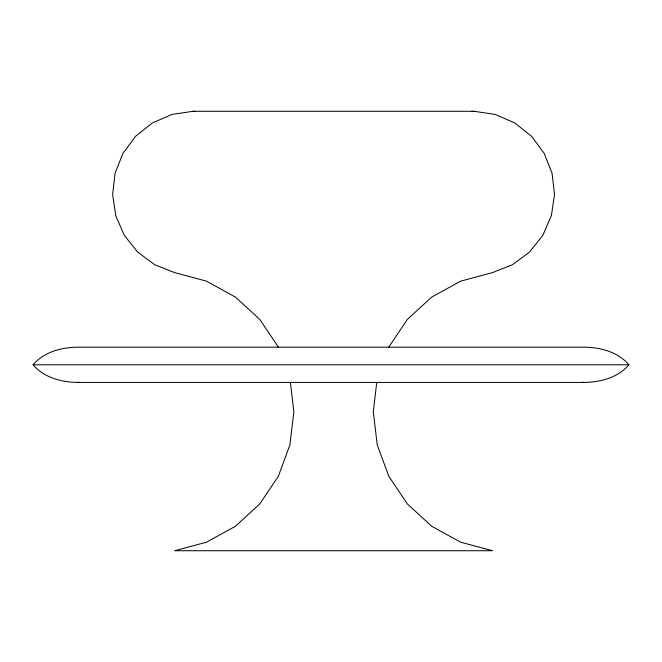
<?xml version="1.0" encoding="UTF-8"?>
<svg xmlns="http://www.w3.org/2000/svg" width="662" height="662" viewBox="0 0 662 662"><rect width="100%" height="100%" fill="white"/><g stroke="black" fill="none" stroke-linecap="round" stroke-linejoin="round"><path stroke-width="0.99" d="M376.744 382.504L373.302 411.673L377.224 444.864L388.76 476.177L407.271 503.832L431.69 526.257L460.644 542.195L492.487 550.726L174.652 550.726L206.494 542.195L235.449 526.257L259.876 503.832L278.379 476.177L289.923 444.864L293.845 411.673L290.395 382.504M388.76 347.169L407.271 319.523L431.69 297.089L460.644 281.16L492.487 272.62L512.38 264.775L529.559 252.048L542.857 235.308L551.372 215.688L554.516 194.545L552.083 173.303L544.23 153.41L531.503 136.231L514.763 122.933L495.151 114.418L474 111.274L193.139 111.274L171.996 114.418L152.376 122.933L135.636 136.231L122.909 153.41L115.064 173.303L112.623 194.545L115.776 215.688L124.29 235.308L137.588 252.048L154.767 264.775L174.652 272.62L206.494 281.16L235.449 297.089L259.876 319.523L278.379 347.169M33.1 364.795C43.874 351.969 61.367 347.434 77.512 347.169L584.488 347.169C600.633 347.434 618.126 351.969 628.9 364.795C618.126 377.613 600.633 382.148 584.488 382.421L77.512 382.421C61.367 382.148 43.874 377.613 33.1 364.795L628.9 364.795M471.981 111.506L474 111.274M77.512 382.421L79.539 382.297M582.461 382.297L584.488 382.421M193.139 111.274L195.166 111.506"/></g></svg>
